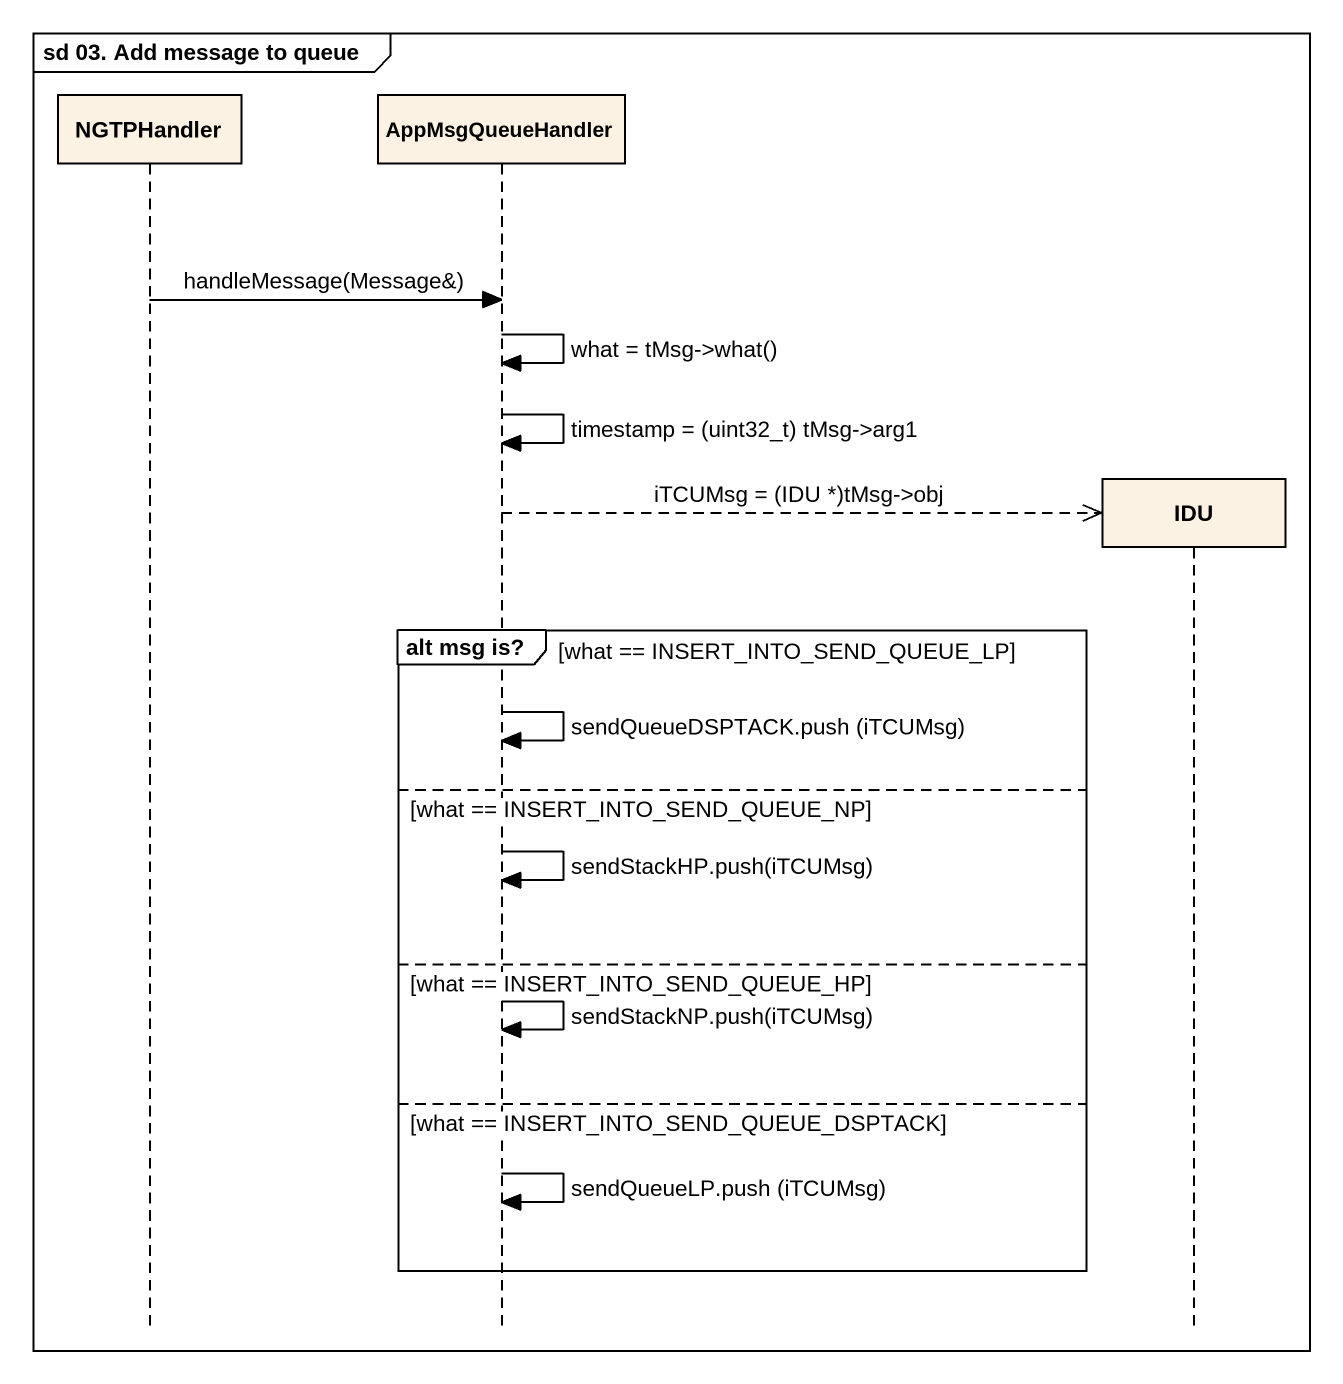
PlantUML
@startuml
mainframe sd 03. Add message to queue
hide footbox
participant NGTPHandler
participant AppMsgQueueHandler
participant IDU

NGTPHandler -> AppMsgQueueHandler : handleMessage(Message&)
AppMsgQueueHandler -> AppMsgQueueHandler : what = tMsg->what()
AppMsgQueueHandler -> AppMsgQueueHandler : timestamp = (uint32_t) tMsg->arg1
AppMsgQueueHandler -->> IDU ** : iTCUMsg = (IDU *)tMsg->obj
group alt msg is? [what == INSERT_INTO_SEND_QUEUE_LP]
  AppMsgQueueHandler -> AppMsgQueueHandler : sendQueueDSPTACK.push (iTCUMsg)
else what == INSERT_INTO_SEND_QUEUE_NP
  AppMsgQueueHandler -> AppMsgQueueHandler : sendStackHP.push(iTCUMsg)
else what == INSERT_INTO_SEND_QUEUE_HP
  AppMsgQueueHandler -> AppMsgQueueHandler : sendStackNP.push(iTCUMsg)
else what == INSERT_INTO_SEND_QUEUE_DSPTACK
  AppMsgQueueHandler -> AppMsgQueueHandler : sendQueueLP.push (iTCUMsg)
end
@enduml
